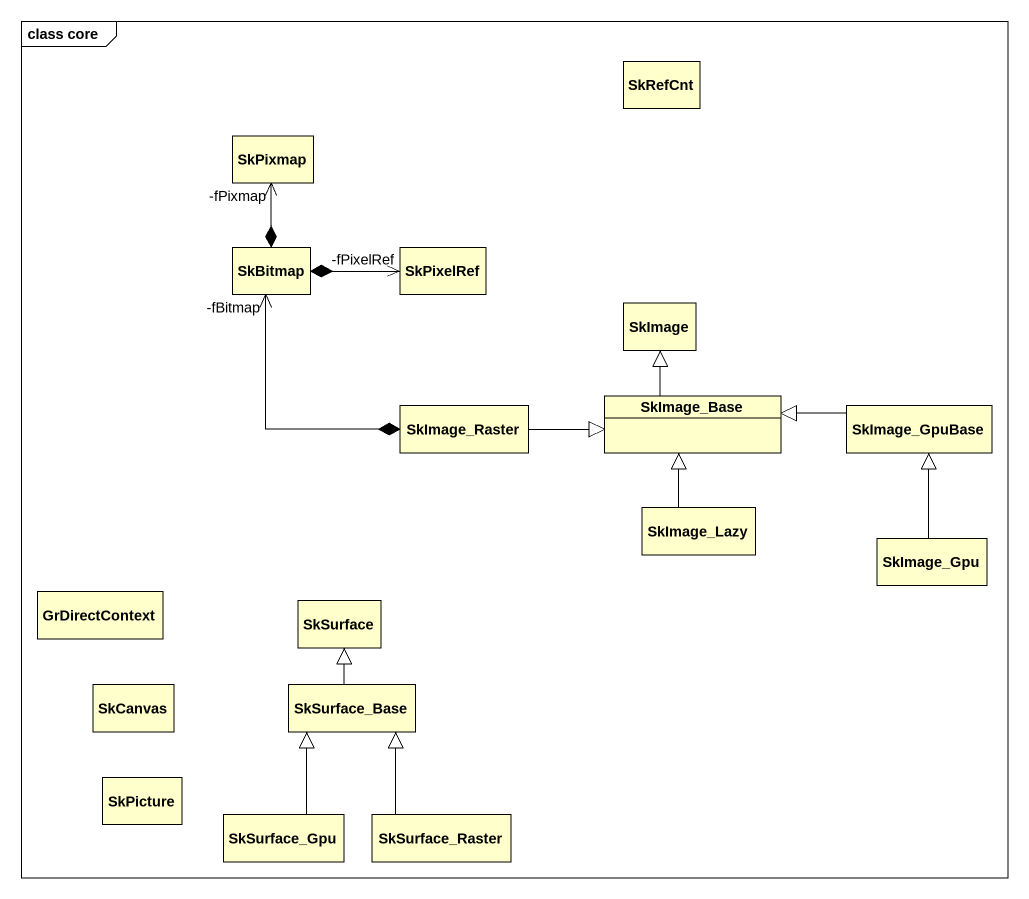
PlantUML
@startuml
mainframe class core
hide circle
hide empty members
class SkRefCnt
class SkPixmap
class SkBitmap
class SkPixelRef
class SkImage
class SkImage_Raster
class SkImage_Base
class SkImage_GpuBase
class SkImage_Lazy
class SkImage_Gpu
class GrDirectContext
class SkSurface
class SkCanvas
class SkSurface_Base
class SkPicture
class SkSurface_Gpu
class SkSurface_Raster
SkBitmap *-up-> "-fPixmap" SkPixmap
SkBitmap *-right-> "-fPixelRef" SkPixelRef
SkImage_Raster *-up-> "-fBitmap" SkBitmap
SkImage_Raster -right-|> SkImage_Base
SkImage_Base -up-|> SkImage
SkImage_GpuBase -left-|> SkImage_Base
SkImage_Lazy -up-|> SkImage_Base
SkImage_Gpu -up-|> SkImage_GpuBase
SkSurface_Base -up-|> SkSurface
SkSurface_Gpu -up-|> SkSurface_Base
SkSurface_Raster -up-|> SkSurface_Base
@enduml
